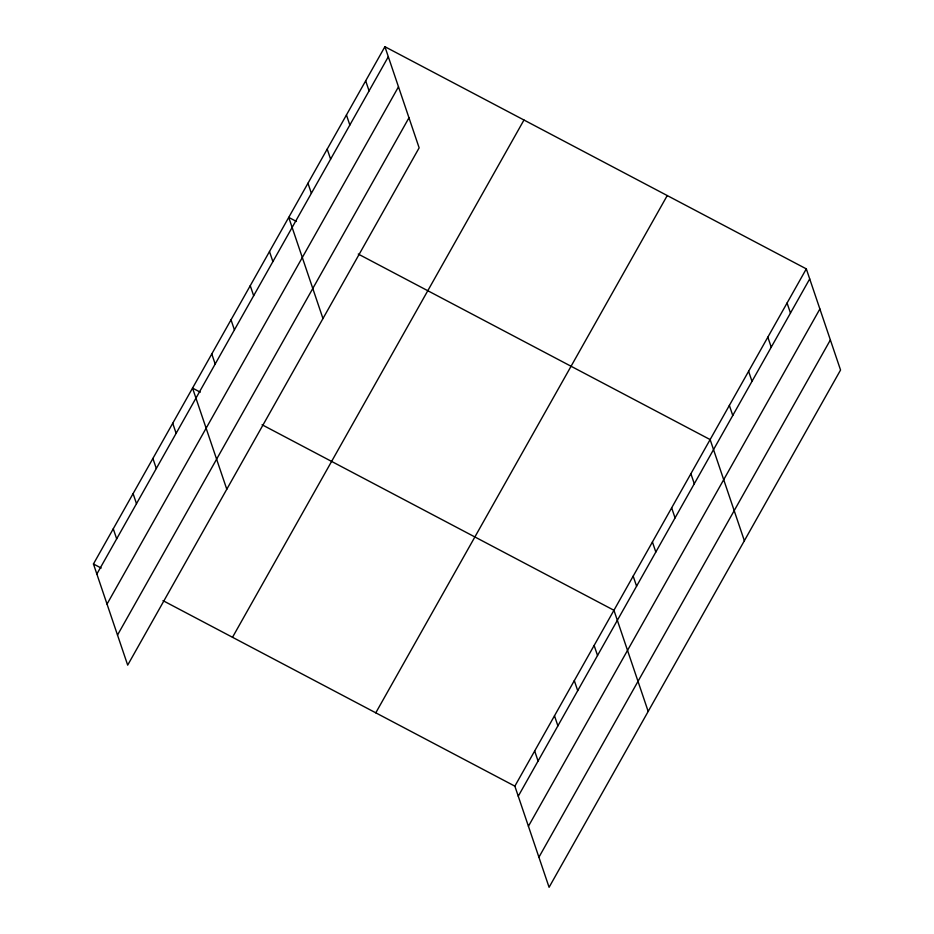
<?xml version="1.0" encoding="UTF-8"?>
<svg xmlns="http://www.w3.org/2000/svg" width="934" height="934" viewBox="0 0 934 934"><rect width="100%" height="100%" fill="white"/><g stroke="black" fill="none" stroke-linecap="round" stroke-linejoin="round"><path stroke-width="1.4" d="M384.913 46.7L419.144 147.852L127.689 665.125L93.447 563.973L384.913 46.7L806.311 268.875L840.553 370.027L549.087 887.3L514.856 786.148L162.983 600.632M96.856 574.025L388.311 56.752M107.025 604.088L398.491 86.815M117.509 635.062L408.975 117.789M232.508 637.292L523.974 120.019M375.783 712.829L667.25 195.556M514.856 786.148L806.311 268.875M518.253 796.2L809.708 278.916M528.422 826.263L819.889 308.979M538.906 857.237L830.373 339.953M296.452 221.475L288.734 217.4L322.966 318.552M358.259 254.06L710.132 439.575L744.363 540.728M200.273 392.175L192.544 388.1L226.787 489.253M262.08 424.76L613.942 610.276L648.184 711.428M93.447 563.973L101.176 568.047M787.07 303.013L790.479 313.053M767.841 337.151L771.239 347.203M748.601 371.288L751.998 381.341M729.361 405.426L732.77 415.478M690.891 473.713L694.289 483.765M671.651 507.851L675.06 517.903M652.422 541.989L655.82 552.041M633.182 576.138L636.579 586.178M594.129 645.452L597.527 655.493M574.305 680.617L577.714 690.67M365.673 80.838L369.082 90.89M554.492 715.794L557.89 725.846M346.444 114.975L349.841 125.028M534.668 750.971L538.066 761.023M327.204 149.125L330.601 159.165M307.963 183.262L311.372 193.315M269.494 251.538L272.891 261.59M250.254 285.687L253.663 295.728M231.025 319.825L234.422 329.865M211.785 353.963L215.182 364.015M172.732 423.277L176.129 433.329M152.907 458.454L156.305 468.506M133.095 493.631L136.492 503.671M113.271 528.807L116.668 538.848"/></g></svg>
